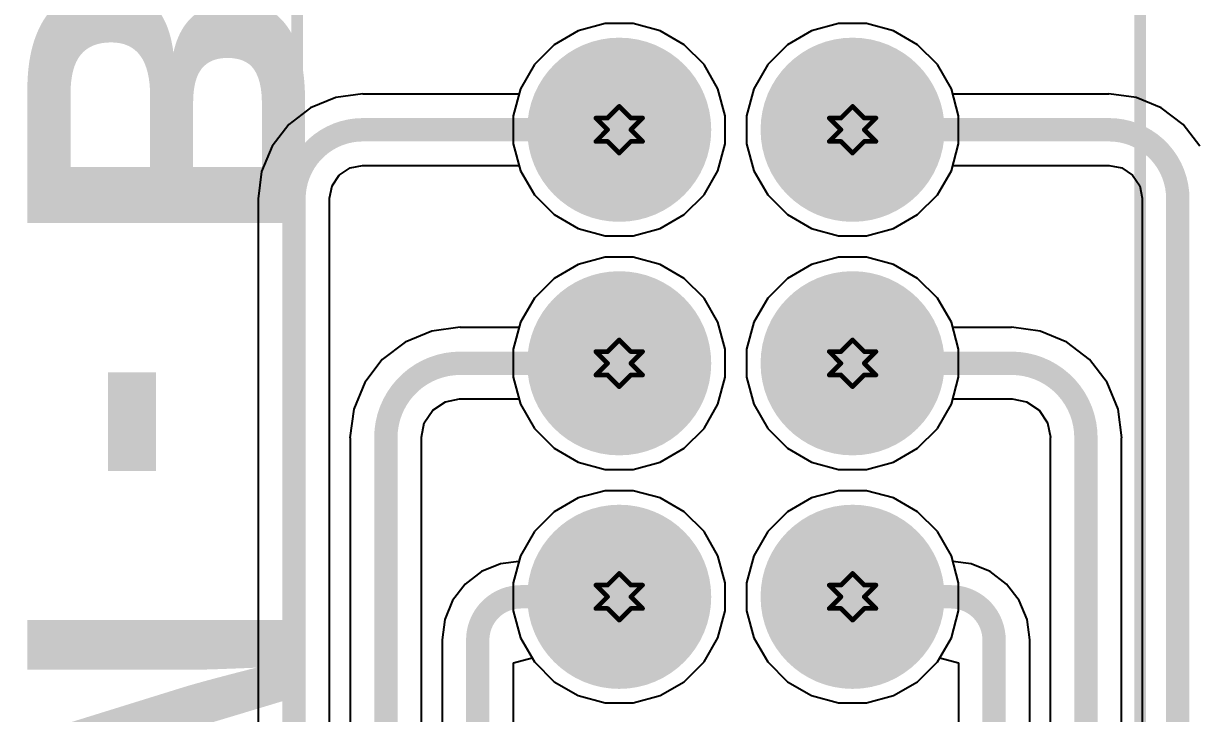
# Model space of a CAD drawing. Header units: inches. Extents: x -0.1 to 10.2, y 0 to 6.5.
# Drawn here: x 3.954 to 4.456, y 1.665 to 1.961 of the extents above; entities that cross this region are included whole.
import ezdxf

# ---------------------------------------------------------------- set-up
doc = ezdxf.new("R2010")
doc.units = ezdxf.units.IN
doc.header["$MEASUREMENT"] = 0
for name, color, linetype in [('Bottom Layer', 5, 'Continuous'), ('Bottom Overlay', 54, 'Continuous'), ('Bottom Solder', 6, 'Continuous'), ('Drill Drawing', 1, 'Continuous'), ('Multi-Layer', 9, 'Continuous'), ('Pad Holes', 156, 'Continuous'), ('Top Layer', 1, 'Continuous'), ('Top Solder', 216, 'Continuous')]:
    doc.layers.add(name, color=color, linetype=linetype)
doc.styles.add('Arial_Bold', font='', dxfattribs={"height": 0.2})
doc.styles.get('Arial_Bold').set_extended_font_data('Arial', bold=True)

# ---------------------------------------------------------------- blocks, each defined once
blk = doc.blocks.new('X9555WV_2_12_6TV01_B_53')
at = {"layer": 'Bottom Layer'}
h = blk.add_hatch(color=5, dxfattribs=at)
edge = h.paths.add_edge_path()
edge.add_arc((0.25, 0.05), 0.03543, 0, 360)
h = blk.add_hatch(color=5, dxfattribs=at)
edge = h.paths.add_edge_path()
edge.add_arc((0.35, 0.05), 0.03543, 0, 360)
h = blk.add_hatch(color=5, dxfattribs=at)
edge = h.paths.add_edge_path()
edge.add_arc((0.45, 0.05), 0.03543, 0, 360)
h = blk.add_hatch(color=5, dxfattribs=at)
edge = h.paths.add_edge_path()
edge.add_arc((0.25, -0.05), 0.03543, 0, 360)
h = blk.add_hatch(color=5, dxfattribs=at)
edge = h.paths.add_edge_path()
edge.add_arc((0.35, -0.05), 0.03543, 0, 360)
h = blk.add_hatch(color=5, dxfattribs=at)
edge = h.paths.add_edge_path()
edge.add_arc((0.45, -0.05), 0.03543, 0, 360)
at = {"layer": 'Bottom Solder'}
h = blk.add_hatch(color=6, dxfattribs=at)
edge = h.paths.add_edge_path()
edge.add_arc((0.25, 0.05), 0.03943, 0, 360)
h = blk.add_hatch(color=6, dxfattribs=at)
edge = h.paths.add_edge_path()
edge.add_arc((0.35, 0.05), 0.03943, 0, 360)
h = blk.add_hatch(color=6, dxfattribs=at)
edge = h.paths.add_edge_path()
edge.add_arc((0.45, 0.05), 0.03943, 0, 360)
h = blk.add_hatch(color=6, dxfattribs=at)
edge = h.paths.add_edge_path()
edge.add_arc((0.25, -0.05), 0.03943, 0, 360)
h = blk.add_hatch(color=6, dxfattribs=at)
edge = h.paths.add_edge_path()
edge.add_arc((0.35, -0.05), 0.03943, 0, 360)
h = blk.add_hatch(color=6, dxfattribs=at)
edge = h.paths.add_edge_path()
edge.add_arc((0.45, -0.05), 0.03943, 0, 360)
at = {"layer": 'Multi-Layer'}
h = blk.add_hatch(color=9, dxfattribs=at)
edge = h.paths.add_edge_path()
edge.add_arc((0.25, 0.05), 0.03543, 0, 360)
h = blk.add_hatch(color=9, dxfattribs=at)
edge = h.paths.add_edge_path()
edge.add_arc((0.35, 0.05), 0.03543, 0, 360)
h = blk.add_hatch(color=9, dxfattribs=at)
edge = h.paths.add_edge_path()
edge.add_arc((0.45, 0.05), 0.03543, 0, 360)
h = blk.add_hatch(color=9, dxfattribs=at)
edge = h.paths.add_edge_path()
edge.add_arc((0.25, -0.05), 0.03543, 0, 360)
h = blk.add_hatch(color=9, dxfattribs=at)
edge = h.paths.add_edge_path()
edge.add_arc((0.35, -0.05), 0.03543, 0, 360)
h = blk.add_hatch(color=9, dxfattribs=at)
edge = h.paths.add_edge_path()
edge.add_arc((0.45, -0.05), 0.03543, 0, 360)
at = {"layer": 'Pad Holes'}
h = blk.add_hatch(color=7, dxfattribs=at)
edge = h.paths.add_edge_path()
edge.add_arc((0.25, 0.05), 0.02165, 0, 360)
h = blk.add_hatch(color=7, dxfattribs=at)
edge = h.paths.add_edge_path()
edge.add_arc((0.35, 0.05), 0.02165, 0, 360)
h = blk.add_hatch(color=7, dxfattribs=at)
edge = h.paths.add_edge_path()
edge.add_arc((0.45, 0.05), 0.02165, 0, 360)
h = blk.add_hatch(color=7, dxfattribs=at)
edge = h.paths.add_edge_path()
edge.add_arc((0.25, -0.05), 0.02165, 0, 360)
h = blk.add_hatch(color=7, dxfattribs=at)
edge = h.paths.add_edge_path()
edge.add_arc((0.35, -0.05), 0.02165, 0, 360)
h = blk.add_hatch(color=7, dxfattribs=at)
edge = h.paths.add_edge_path()
edge.add_arc((0.45, -0.05), 0.02165, 0, 360)
at = {"layer": 'Top Layer'}
h = blk.add_hatch(color=1, dxfattribs=at)
edge = h.paths.add_edge_path()
edge.add_arc((0.25, 0.05), 0.03543, 0, 360)
h = blk.add_hatch(color=1, dxfattribs=at)
edge = h.paths.add_edge_path()
edge.add_arc((0.35, 0.05), 0.03543, 0, 360)
h = blk.add_hatch(color=1, dxfattribs=at)
edge = h.paths.add_edge_path()
edge.add_arc((0.45, 0.05), 0.03543, 0, 360)
h = blk.add_hatch(color=1, dxfattribs=at)
edge = h.paths.add_edge_path()
edge.add_arc((0.25, -0.05), 0.03543, 0, 360)
h = blk.add_hatch(color=1, dxfattribs=at)
edge = h.paths.add_edge_path()
edge.add_arc((0.35, -0.05), 0.03543, 0, 360)
h = blk.add_hatch(color=1, dxfattribs=at)
edge = h.paths.add_edge_path()
edge.add_arc((0.45, -0.05), 0.03543, 0, 360)
at = {"layer": 'Top Solder'}
h = blk.add_hatch(color=216, dxfattribs=at)
edge = h.paths.add_edge_path()
edge.add_arc((0.25, 0.05), 0.03943, 0, 360)
h = blk.add_hatch(color=216, dxfattribs=at)
edge = h.paths.add_edge_path()
edge.add_arc((0.35, 0.05), 0.03943, 0, 360)
h = blk.add_hatch(color=216, dxfattribs=at)
edge = h.paths.add_edge_path()
edge.add_arc((0.45, 0.05), 0.03943, 0, 360)
h = blk.add_hatch(color=216, dxfattribs=at)
edge = h.paths.add_edge_path()
edge.add_arc((0.25, -0.05), 0.03943, 0, 360)
h = blk.add_hatch(color=216, dxfattribs=at)
edge = h.paths.add_edge_path()
edge.add_arc((0.35, -0.05), 0.03943, 0, 360)
h = blk.add_hatch(color=216, dxfattribs=at)
edge = h.paths.add_edge_path()
edge.add_arc((0.45, -0.05), 0.03943, 0, 360)
at = {"layer": 'Bottom Overlay'}
for points in [[(0.755, 0.17323, 0.005, 0.005, 0), (-0.755, 0.17323, 0.005, 0.005, 0)], [(0.755, -0.188, 0.005, 0.005, 0), (-0.755, -0.188, 0.005, 0.005, 0)]]:
    blk.add_lwpolyline(points, format="xyseb", dxfattribs=at)

msp = doc.modelspace()

# ---------------------------------------------------------------- linework, layer by layer
at = {"layer": 'Bottom Layer'}
for p, q in [((4.19191, 1.95769), (4.18155, 1.95171)), ((4.20346, 1.96079), (4.19191, 1.95769)), ((4.21543, 1.96079), (4.20346, 1.96079)), ((4.22698, 1.95769), (4.21543, 1.96079)), ((4.23734, 1.95171), (4.22698, 1.95769)), ((4.29191, 1.95769), (4.28155, 1.95171)), ((4.30346, 1.96079), (4.29191, 1.95769)), ((4.31543, 1.96079), (4.30346, 1.96079)), ((4.32698, 1.95769), (4.31543, 1.96079)), ((4.33734, 1.95171), (4.32698, 1.95769)), ((4.18155, 1.95171), (4.17309, 1.94325)), ((4.2458, 1.94325), (4.23734, 1.95171)), ((4.28155, 1.95171), (4.27309, 1.94325)), ((4.3458, 1.94325), (4.33734, 1.95171)), ((4.17309, 1.94325), (4.16711, 1.93289)), ((4.25178, 1.93289), (4.2458, 1.94325)), ((4.27309, 1.94325), (4.26711, 1.93289)), ((4.35178, 1.93289), (4.3458, 1.94325)), ((4.16711, 1.93289), (4.16651, 1.93065)), ((4.25488, 1.92134), (4.25178, 1.93289)), ((4.26711, 1.93289), (4.26401, 1.92134)), ((4.35238, 1.93065), (4.35178, 1.93289)), ((4.08798, 1.92921), (4.07715, 1.92472)), ((4.09961, 1.93074), (4.08798, 1.92921)), ((4.09961, 1.93065), (4.09961, 1.93074)), ((4.16651, 1.93065), (4.09961, 1.93065)), ((4.09961, 1.93065), (4.09961, 1.93065)), ((4.41929, 1.93065), (4.35238, 1.93065)), ((4.43091, 1.92921), (4.41929, 1.93074)), ((4.41929, 1.93074), (4.41929, 1.93065)), ((4.41929, 1.93065), (4.41929, 1.93065)), ((4.44175, 1.92472), (4.43091, 1.92921)), ((4.07715, 1.92472), (4.06785, 1.91758)), ((4.45105, 1.91758), (4.44175, 1.92472)), ((4.06785, 1.91758), (4.06071, 1.90828)), ((4.25488, 1.90937), (4.25488, 1.92134)), ((4.26401, 1.92134), (4.26401, 1.90937)), ((4.45819, 1.90828), (4.45105, 1.91758)), ((4.06071, 1.90828), (4.05622, 1.89745)), ((4.25178, 1.89782), (4.25488, 1.90937)), ((4.26401, 1.90937), (4.26711, 1.89782)), ((4.05622, 1.89745), (4.05469, 1.88583)), ((4.08949, 1.89594), (4.09413, 1.89904)), ((4.09413, 1.89904), (4.09943, 1.90009)), ((4.09943, 1.90009), (4.09961, 1.90006)), ((4.09961, 1.90006), (4.16651, 1.90006)), ((4.16651, 1.90006), (4.16711, 1.89782)), ((4.16711, 1.89782), (4.17309, 1.88746)), ((4.2458, 1.88746), (4.25178, 1.89782)), ((4.26711, 1.89782), (4.27309, 1.88746)), ((4.3458, 1.88746), (4.35178, 1.89782)), ((4.35178, 1.89782), (4.35238, 1.90006)), ((4.35238, 1.90006), (4.41929, 1.90006)), ((4.41929, 1.90006), (4.41946, 1.90009)), ((4.41946, 1.90009), (4.42476, 1.89904)), ((4.42476, 1.89904), (4.4294, 1.89594)), ((4.08639, 1.8913), (4.08949, 1.89594)), ((4.4294, 1.89594), (4.4325, 1.8913)), ((4.08534, 1.886), (4.08639, 1.8913)), ((4.17309, 1.88746), (4.18155, 1.879)), ((4.23734, 1.879), (4.2458, 1.88746)), ((4.27309, 1.88746), (4.28155, 1.879)), ((4.33734, 1.879), (4.3458, 1.88746)), ((4.4325, 1.8913), (4.43356, 1.886)), ((4.05469, 1.88583), (4.05478, 1.88583)), ((4.05478, 1.88583), (4.05478, 1.29508)), ((4.08537, 1.88583), (4.08534, 1.886)), ((4.08537, 1.38513), (4.08537, 1.88583)), ((4.43356, 1.886), (4.43352, 1.88583)), ((4.43352, 1.88583), (4.43352, 1.34576)), ((4.18155, 1.879), (4.19191, 1.87302)), ((4.22698, 1.87302), (4.23734, 1.879)), ((4.28155, 1.879), (4.29191, 1.87302)), ((4.32698, 1.87302), (4.33734, 1.879)), ((4.19191, 1.87302), (4.20346, 1.86992)), ((4.21543, 1.86992), (4.22698, 1.87302)), ((4.29191, 1.87302), (4.30346, 1.86992)), ((4.31543, 1.86992), (4.32698, 1.87302)), ((4.20346, 1.86992), (4.21543, 1.86992)), ((4.30346, 1.86992), (4.31543, 1.86992)), ((4.19191, 1.85769), (4.18155, 1.85171)), ((4.20346, 1.86079), (4.19191, 1.85769)), ((4.21543, 1.86079), (4.20346, 1.86079)), ((4.22698, 1.85769), (4.21543, 1.86079)), ((4.23734, 1.85171), (4.22698, 1.85769)), ((4.29191, 1.85769), (4.28155, 1.85171)), ((4.30346, 1.86079), (4.29191, 1.85769)), ((4.31543, 1.86079), (4.30346, 1.86079)), ((4.32698, 1.85769), (4.31543, 1.86079)), ((4.33734, 1.85171), (4.32698, 1.85769)), ((4.18155, 1.85171), (4.17309, 1.84325)), ((4.2458, 1.84325), (4.23734, 1.85171)), ((4.28155, 1.85171), (4.27309, 1.84325)), ((4.3458, 1.84325), (4.33734, 1.85171)), ((4.17309, 1.84325), (4.16711, 1.83289)), ((4.25178, 1.83289), (4.2458, 1.84325)), ((4.27309, 1.84325), (4.26711, 1.83289)), ((4.35178, 1.83289), (4.3458, 1.84325)), ((4.16711, 1.83289), (4.16651, 1.83065)), ((4.25488, 1.82134), (4.25178, 1.83289)), ((4.26711, 1.83289), (4.26401, 1.82134)), ((4.35238, 1.83065), (4.35178, 1.83289)), ((4.1291, 1.82915), (4.11769, 1.82442)), ((4.14134, 1.83076), (4.1291, 1.82915)), ((4.14134, 1.83065), (4.14134, 1.83076)), ((4.16651, 1.83065), (4.14134, 1.83065)), ((4.14134, 1.83065), (4.14134, 1.83065)), ((4.37756, 1.83065), (4.35238, 1.83065)), ((4.3898, 1.82915), (4.37756, 1.83076)), ((4.37756, 1.83076), (4.37756, 1.83065)), ((4.37756, 1.83065), (4.37756, 1.83065)), ((4.40121, 1.82442), (4.3898, 1.82915)), ((4.11769, 1.82442), (4.1079, 1.81691)), ((4.411, 1.81691), (4.40121, 1.82442)), ((4.1079, 1.81691), (4.10038, 1.80711)), ((4.25488, 1.80937), (4.25488, 1.82134)), ((4.26401, 1.82134), (4.26401, 1.80937)), ((4.41852, 1.80711), (4.411, 1.81691)), ((4.10038, 1.80711), (4.09566, 1.79571)), ((4.25178, 1.79782), (4.25488, 1.80937)), ((4.26401, 1.80937), (4.26711, 1.79782)), ((4.42324, 1.79571), (4.41852, 1.80711)), ((4.12952, 1.79528), (4.13494, 1.7989)), ((4.13494, 1.7989), (4.14105, 1.80012)), ((4.14105, 1.80012), (4.14134, 1.80006)), ((4.14134, 1.80006), (4.16651, 1.80006)), ((4.16651, 1.80006), (4.16711, 1.79782)), ((4.16711, 1.79782), (4.17309, 1.78746)), ((4.2458, 1.78746), (4.25178, 1.79782)), ((4.26711, 1.79782), (4.27309, 1.78746)), ((4.3458, 1.78746), (4.35178, 1.79782)), ((4.35178, 1.79782), (4.35238, 1.80006)), ((4.35238, 1.80006), (4.37756, 1.80006)), ((4.37756, 1.80006), (4.37785, 1.80012)), ((4.37785, 1.80012), (4.38395, 1.7989)), ((4.38395, 1.7989), (4.38938, 1.79528)), ((4.09566, 1.79571), (4.09404, 1.78346)), ((4.1259, 1.78986), (4.12952, 1.79528)), ((4.38938, 1.79528), (4.393, 1.78986)), ((4.42485, 1.78346), (4.42324, 1.79571)), ((4.12468, 1.78375), (4.1259, 1.78986)), ((4.17309, 1.78746), (4.18155, 1.779)), ((4.23734, 1.779), (4.2458, 1.78746)), ((4.27309, 1.78746), (4.28155, 1.779)), ((4.33734, 1.779), (4.3458, 1.78746)), ((4.393, 1.78986), (4.39421, 1.78375)), ((4.09404, 1.78346), (4.09415, 1.78346)), ((4.09415, 1.78346), (4.09415, 1.38137)), ((4.12474, 1.78346), (4.12468, 1.78375)), ((4.12474, 1.46387), (4.12474, 1.78346)), ((4.39421, 1.78375), (4.39415, 1.78346)), ((4.39415, 1.78346), (4.39415, 1.4245)), ((4.42474, 1.342), (4.42474, 1.78346)), ((4.42474, 1.78346), (4.42485, 1.78346)), ((4.18155, 1.779), (4.19191, 1.77302)), ((4.22698, 1.77302), (4.23734, 1.779)), ((4.28155, 1.779), (4.29191, 1.77302)), ((4.32698, 1.77302), (4.33734, 1.779)), ((4.19191, 1.77302), (4.20346, 1.76992)), ((4.21543, 1.76992), (4.22698, 1.77302)), ((4.29191, 1.77302), (4.30346, 1.76992)), ((4.31543, 1.76992), (4.32698, 1.77302)), ((4.20346, 1.76992), (4.21543, 1.76992)), ((4.30346, 1.76992), (4.31543, 1.76992)), ((4.19191, 1.75769), (4.18155, 1.75171)), ((4.20346, 1.76079), (4.19191, 1.75769)), ((4.21543, 1.76079), (4.20346, 1.76079)), ((4.22698, 1.75769), (4.21543, 1.76079)), ((4.23734, 1.75171), (4.22698, 1.75769)), ((4.29191, 1.75769), (4.28155, 1.75171)), ((4.30346, 1.76079), (4.29191, 1.75769)), ((4.31543, 1.76079), (4.30346, 1.76079)), ((4.32698, 1.75769), (4.31543, 1.76079)), ((4.33734, 1.75171), (4.32698, 1.75769)), ((4.18155, 1.75171), (4.17309, 1.74325)), ((4.2458, 1.74325), (4.23734, 1.75171)), ((4.28155, 1.75171), (4.27309, 1.74325)), ((4.3458, 1.74325), (4.33734, 1.75171)), ((4.17309, 1.74325), (4.16711, 1.73289)), ((4.25178, 1.73289), (4.2458, 1.74325)), ((4.27309, 1.74325), (4.26711, 1.73289)), ((4.35178, 1.73289), (4.3458, 1.74325)), ((4.16711, 1.73289), (4.16648, 1.73053)), ((4.25488, 1.72134), (4.25178, 1.73289)), ((4.26711, 1.73289), (4.26401, 1.72134)), ((4.35241, 1.73053), (4.35178, 1.73289)), ((4.15858, 1.72949), (4.15043, 1.72612)), ((4.16648, 1.73053), (4.15858, 1.72949)), ((4.36032, 1.72949), (4.35241, 1.73053)), ((4.36847, 1.72612), (4.36032, 1.72949)), ((4.15043, 1.72612), (4.14343, 1.72075)), ((4.37547, 1.72075), (4.36847, 1.72612)), ((4.14343, 1.72075), (4.13806, 1.71375)), ((4.25488, 1.70937), (4.25488, 1.72134)), ((4.26401, 1.72134), (4.26401, 1.70937)), ((4.38084, 1.71375), (4.37547, 1.72075)), ((4.13806, 1.71375), (4.13468, 1.7056)), ((4.38422, 1.7056), (4.38084, 1.71375)), ((4.25178, 1.69782), (4.25488, 1.70937)), ((4.26401, 1.70937), (4.26711, 1.69782)), ((4.13468, 1.7056), (4.13354, 1.69692)), ((4.38536, 1.69692), (4.38422, 1.7056)), ((4.13354, 1.69692), (4.13352, 1.69685)), ((4.13352, 1.69685), (4.13352, 1.69685)), ((4.13352, 1.69685), (4.13352, 1.69685)), ((4.13352, 1.69685), (4.13352, 1.46011)), ((4.2458, 1.68746), (4.25178, 1.69782)), ((4.26711, 1.69782), (4.27309, 1.68746)), ((4.38537, 1.69685), (4.38536, 1.69692)), ((4.38537, 1.42074), (4.38537, 1.69685)), ((4.38537, 1.69685), (4.38537, 1.69685)), ((4.38537, 1.69685), (4.38537, 1.69685)), ((4.16411, 1.68701), (4.17211, 1.68915)), ((4.16411, 1.6437), (4.16411, 1.68701)), ((4.17211, 1.68915), (4.17309, 1.68746)), ((4.17309, 1.68746), (4.18155, 1.679)), ((4.23734, 1.679), (4.2458, 1.68746)), ((4.27309, 1.68746), (4.28155, 1.679)), ((4.33734, 1.679), (4.3458, 1.68746)), ((4.3458, 1.68746), (4.34678, 1.68916)), ((4.34678, 1.68916), (4.35478, 1.68702)), ((4.35478, 1.68702), (4.35478, 1.64369)), ((4.18155, 1.679), (4.19191, 1.67302)), ((4.22698, 1.67302), (4.23734, 1.679)), ((4.28155, 1.679), (4.29191, 1.67302)), ((4.32698, 1.67302), (4.33734, 1.679)), ((4.19191, 1.67302), (4.20346, 1.66992)), ((4.21543, 1.66992), (4.22698, 1.67302)), ((4.29191, 1.67302), (4.30346, 1.66992)), ((4.31543, 1.66992), (4.32698, 1.67302)), ((4.20346, 1.66992), (4.21543, 1.66992)), ((4.30346, 1.66992), (4.31543, 1.66992))]:
    msp.add_line(p, q, dxfattribs=at)
for points in [[(4.07008, 1.88583, 0.01, 0.01, -0.414214), (4.09961, 1.91535, 0.01, 0.01, 0)], [(4.09961, 1.91535, 0.01, 0.01, 0), (4.20945, 1.91535, 0.01, 0.01, 0)], [(4.30945, 1.91535, 0.01, 0.01, 0), (4.41929, 1.91535, 0.01, 0.01, 0)], [(4.41929, 1.91535, 0.01, 0.01, -0.414214), (4.44882, 1.88583, 0.01, 0.01, 0)], [(4.07008, 1.27953, 0.01, 0.01, 0), (4.07008, 1.88583, 0.01, 0.01, 0)], [(4.44882, 1.24016, 0.01, 0.01, 0), (4.44882, 1.88583, 0.01, 0.01, 0)], [(4.10945, 1.78346, 0.01, 0.01, -0.414214), (4.14134, 1.81535, 0.01, 0.01, 0)], [(4.14134, 1.81535, 0.01, 0.01, 0), (4.20945, 1.81535, 0.01, 0.01, 0)], [(4.30945, 1.81535, 0.01, 0.01, 0), (4.37756, 1.81535, 0.01, 0.01, 0)], [(4.37756, 1.81535, 0.01, 0.01, -0.414214), (4.40945, 1.78346, 0.01, 0.01, 0)], [(4.10945, 1.35827, 0.01, 0.01, 0), (4.10945, 1.78346, 0.01, 0.01, 0)], [(4.40945, 1.3189, 0.01, 0.01, 0), (4.40945, 1.78346, 0.01, 0.01, 0)], [(4.14882, 1.69685, 0.01, 0.01, -0.414214), (4.16732, 1.71535, 0.01, 0.01, 0)], [(4.16732, 1.71535, 0.01, 0.01, 0), (4.20945, 1.71535, 0.01, 0.01, 0)], [(4.30945, 1.71535, 0.01, 0.01, 0), (4.35157, 1.71535, 0.01, 0.01, 0)], [(4.35157, 1.71535, 0.01, 0.01, -0.414214), (4.37008, 1.69685, 0.01, 0.01, 0)], [(4.14882, 1.43701, 0.01, 0.01, 0), (4.14882, 1.69685, 0.01, 0.01, 0)], [(4.37008, 1.39764, 0.01, 0.01, 0), (4.37008, 1.69685, 0.01, 0.01, 0)]]:
    msp.add_lwpolyline(points, format="xyseb", dxfattribs=at)
for points in [[(4.09711, 1.91535, 0.005, 0.005, 1), (4.10211, 1.91535, 0.005, 0.005, 1)], [(4.09711, 1.91535, 0.005, 0.005, 1), (4.10211, 1.91535, 0.005, 0.005, 1)], [(4.20695, 1.91535, 0.005, 0.005, 1), (4.21195, 1.91535, 0.005, 0.005, 1)], [(4.30695, 1.91535, 0.005, 0.005, 1), (4.31195, 1.91535, 0.005, 0.005, 1)], [(4.41679, 1.91535, 0.005, 0.005, 1), (4.42179, 1.91535, 0.005, 0.005, 1)], [(4.41679, 1.91535, 0.005, 0.005, 1), (4.42179, 1.91535, 0.005, 0.005, 1)], [(4.06758, 1.88583, 0.005, 0.005, 1), (4.07258, 1.88583, 0.005, 0.005, 1)], [(4.06758, 1.88583, 0.005, 0.005, 1), (4.07258, 1.88583, 0.005, 0.005, 1)], [(4.44632, 1.88583, 0.005, 0.005, 1), (4.45132, 1.88583, 0.005, 0.005, 1)], [(4.44632, 1.88583, 0.005, 0.005, 1), (4.45132, 1.88583, 0.005, 0.005, 1)], [(4.13884, 1.81535, 0.005, 0.005, 1), (4.14384, 1.81535, 0.005, 0.005, 1)], [(4.13884, 1.81535, 0.005, 0.005, 1), (4.14384, 1.81535, 0.005, 0.005, 1)], [(4.20695, 1.81535, 0.005, 0.005, 1), (4.21195, 1.81535, 0.005, 0.005, 1)], [(4.30695, 1.81535, 0.005, 0.005, 1), (4.31195, 1.81535, 0.005, 0.005, 1)], [(4.37506, 1.81535, 0.005, 0.005, 1), (4.38006, 1.81535, 0.005, 0.005, 1)], [(4.37506, 1.81535, 0.005, 0.005, 1), (4.38006, 1.81535, 0.005, 0.005, 1)], [(4.10695, 1.78346, 0.005, 0.005, 1), (4.11195, 1.78346, 0.005, 0.005, 1)], [(4.10695, 1.78346, 0.005, 0.005, 1), (4.11195, 1.78346, 0.005, 0.005, 1)], [(4.40695, 1.78346, 0.005, 0.005, 1), (4.41195, 1.78346, 0.005, 0.005, 1)], [(4.40695, 1.78346, 0.005, 0.005, 1), (4.41195, 1.78346, 0.005, 0.005, 1)], [(4.16482, 1.71535, 0.005, 0.005, 1), (4.16982, 1.71535, 0.005, 0.005, 1)], [(4.16482, 1.71535, 0.005, 0.005, 1), (4.16982, 1.71535, 0.005, 0.005, 1)], [(4.20695, 1.71535, 0.005, 0.005, 1), (4.21195, 1.71535, 0.005, 0.005, 1)], [(4.30695, 1.71535, 0.005, 0.005, 1), (4.31195, 1.71535, 0.005, 0.005, 1)], [(4.34907, 1.71535, 0.005, 0.005, 1), (4.35407, 1.71535, 0.005, 0.005, 1)], [(4.34907, 1.71535, 0.005, 0.005, 1), (4.35407, 1.71535, 0.005, 0.005, 1)], [(4.14632, 1.69685, 0.005, 0.005, 1), (4.15132, 1.69685, 0.005, 0.005, 1)], [(4.14632, 1.69685, 0.005, 0.005, 1), (4.15132, 1.69685, 0.005, 0.005, 1)], [(4.36758, 1.69685, 0.005, 0.005, 1), (4.37258, 1.69685, 0.005, 0.005, 1)], [(4.36758, 1.69685, 0.005, 0.005, 1), (4.37258, 1.69685, 0.005, 0.005, 1)]]:
    msp.add_lwpolyline(points, format="xyseb", close=True, dxfattribs=at)
at = {"layer": 'Drill Drawing'}
for points in [[(4.20445, 1.92035, 0.002, 0.002, 0), (4.20945, 1.92535, 0.002, 0.002, 0)], [(4.20945, 1.92535, 0.002, 0.002, 0), (4.21445, 1.92035, 0.002, 0.002, 0)], [(4.30445, 1.92035, 0.002, 0.002, 0), (4.30945, 1.92535, 0.002, 0.002, 0)], [(4.30945, 1.92535, 0.002, 0.002, 0), (4.31445, 1.92035, 0.002, 0.002, 0)], [(4.19945, 1.92035, 0.002, 0.002, 0), (4.20445, 1.91535, 0.002, 0.002, 0)], [(4.19945, 1.92035, 0.002, 0.002, 0), (4.20445, 1.92035, 0.002, 0.002, 0)], [(4.21445, 1.92035, 0.002, 0.002, 0), (4.21945, 1.92035, 0.002, 0.002, 0)], [(4.21445, 1.91535, 0.002, 0.002, 0), (4.21945, 1.92035, 0.002, 0.002, 0)], [(4.29945, 1.92035, 0.002, 0.002, 0), (4.30445, 1.91535, 0.002, 0.002, 0)], [(4.29945, 1.92035, 0.002, 0.002, 0), (4.30445, 1.92035, 0.002, 0.002, 0)], [(4.31445, 1.92035, 0.002, 0.002, 0), (4.31945, 1.92035, 0.002, 0.002, 0)], [(4.31445, 1.91535, 0.002, 0.002, 0), (4.31945, 1.92035, 0.002, 0.002, 0)], [(4.19945, 1.91035, 0.002, 0.002, 0), (4.20445, 1.91535, 0.002, 0.002, 0)], [(4.21445, 1.91535, 0.002, 0.002, 0), (4.21945, 1.91035, 0.002, 0.002, 0)], [(4.29945, 1.91035, 0.002, 0.002, 0), (4.30445, 1.91535, 0.002, 0.002, 0)], [(4.31445, 1.91535, 0.002, 0.002, 0), (4.31945, 1.91035, 0.002, 0.002, 0)], [(4.19945, 1.91035, 0.002, 0.002, 0), (4.20445, 1.91035, 0.002, 0.002, 0)], [(4.20445, 1.91035, 0.002, 0.002, 0), (4.20945, 1.90535, 0.002, 0.002, 0)], [(4.20945, 1.90535, 0.002, 0.002, 0), (4.21445, 1.91035, 0.002, 0.002, 0)], [(4.21445, 1.91035, 0.002, 0.002, 0), (4.21945, 1.91035, 0.002, 0.002, 0)], [(4.29945, 1.91035, 0.002, 0.002, 0), (4.30445, 1.91035, 0.002, 0.002, 0)], [(4.30445, 1.91035, 0.002, 0.002, 0), (4.30945, 1.90535, 0.002, 0.002, 0)], [(4.30945, 1.90535, 0.002, 0.002, 0), (4.31445, 1.91035, 0.002, 0.002, 0)], [(4.31445, 1.91035, 0.002, 0.002, 0), (4.31945, 1.91035, 0.002, 0.002, 0)], [(4.20445, 1.82035, 0.002, 0.002, 0), (4.20945, 1.82535, 0.002, 0.002, 0)], [(4.20945, 1.82535, 0.002, 0.002, 0), (4.21445, 1.82035, 0.002, 0.002, 0)], [(4.30445, 1.82035, 0.002, 0.002, 0), (4.30945, 1.82535, 0.002, 0.002, 0)], [(4.30945, 1.82535, 0.002, 0.002, 0), (4.31445, 1.82035, 0.002, 0.002, 0)], [(4.19945, 1.82035, 0.002, 0.002, 0), (4.20445, 1.81535, 0.002, 0.002, 0)], [(4.19945, 1.82035, 0.002, 0.002, 0), (4.20445, 1.82035, 0.002, 0.002, 0)], [(4.21445, 1.82035, 0.002, 0.002, 0), (4.21945, 1.82035, 0.002, 0.002, 0)], [(4.21445, 1.81535, 0.002, 0.002, 0), (4.21945, 1.82035, 0.002, 0.002, 0)], [(4.29945, 1.82035, 0.002, 0.002, 0), (4.30445, 1.81535, 0.002, 0.002, 0)], [(4.29945, 1.82035, 0.002, 0.002, 0), (4.30445, 1.82035, 0.002, 0.002, 0)], [(4.31445, 1.82035, 0.002, 0.002, 0), (4.31945, 1.82035, 0.002, 0.002, 0)], [(4.31445, 1.81535, 0.002, 0.002, 0), (4.31945, 1.82035, 0.002, 0.002, 0)], [(4.19945, 1.81035, 0.002, 0.002, 0), (4.20445, 1.81535, 0.002, 0.002, 0)], [(4.21445, 1.81535, 0.002, 0.002, 0), (4.21945, 1.81035, 0.002, 0.002, 0)], [(4.29945, 1.81035, 0.002, 0.002, 0), (4.30445, 1.81535, 0.002, 0.002, 0)], [(4.31445, 1.81535, 0.002, 0.002, 0), (4.31945, 1.81035, 0.002, 0.002, 0)], [(4.19945, 1.81035, 0.002, 0.002, 0), (4.20445, 1.81035, 0.002, 0.002, 0)], [(4.20445, 1.81035, 0.002, 0.002, 0), (4.20945, 1.80535, 0.002, 0.002, 0)], [(4.20945, 1.80535, 0.002, 0.002, 0), (4.21445, 1.81035, 0.002, 0.002, 0)], [(4.21445, 1.81035, 0.002, 0.002, 0), (4.21945, 1.81035, 0.002, 0.002, 0)], [(4.29945, 1.81035, 0.002, 0.002, 0), (4.30445, 1.81035, 0.002, 0.002, 0)], [(4.30445, 1.81035, 0.002, 0.002, 0), (4.30945, 1.80535, 0.002, 0.002, 0)], [(4.30945, 1.80535, 0.002, 0.002, 0), (4.31445, 1.81035, 0.002, 0.002, 0)], [(4.31445, 1.81035, 0.002, 0.002, 0), (4.31945, 1.81035, 0.002, 0.002, 0)], [(4.20445, 1.72035, 0.002, 0.002, 0), (4.20945, 1.72535, 0.002, 0.002, 0)], [(4.20945, 1.72535, 0.002, 0.002, 0), (4.21445, 1.72035, 0.002, 0.002, 0)], [(4.30445, 1.72035, 0.002, 0.002, 0), (4.30945, 1.72535, 0.002, 0.002, 0)], [(4.30945, 1.72535, 0.002, 0.002, 0), (4.31445, 1.72035, 0.002, 0.002, 0)], [(4.19945, 1.72035, 0.002, 0.002, 0), (4.20445, 1.71535, 0.002, 0.002, 0)], [(4.19945, 1.72035, 0.002, 0.002, 0), (4.20445, 1.72035, 0.002, 0.002, 0)], [(4.21445, 1.72035, 0.002, 0.002, 0), (4.21945, 1.72035, 0.002, 0.002, 0)], [(4.21445, 1.71535, 0.002, 0.002, 0), (4.21945, 1.72035, 0.002, 0.002, 0)], [(4.29945, 1.72035, 0.002, 0.002, 0), (4.30445, 1.71535, 0.002, 0.002, 0)], [(4.29945, 1.72035, 0.002, 0.002, 0), (4.30445, 1.72035, 0.002, 0.002, 0)], [(4.31445, 1.72035, 0.002, 0.002, 0), (4.31945, 1.72035, 0.002, 0.002, 0)], [(4.31445, 1.71535, 0.002, 0.002, 0), (4.31945, 1.72035, 0.002, 0.002, 0)], [(4.19945, 1.71035, 0.002, 0.002, 0), (4.20445, 1.71535, 0.002, 0.002, 0)], [(4.19945, 1.71035, 0.002, 0.002, 0), (4.20445, 1.71035, 0.002, 0.002, 0)], [(4.20445, 1.71035, 0.002, 0.002, 0), (4.20945, 1.70535, 0.002, 0.002, 0)], [(4.20945, 1.70535, 0.002, 0.002, 0), (4.21445, 1.71035, 0.002, 0.002, 0)], [(4.21445, 1.71535, 0.002, 0.002, 0), (4.21945, 1.71035, 0.002, 0.002, 0)], [(4.21445, 1.71035, 0.002, 0.002, 0), (4.21945, 1.71035, 0.002, 0.002, 0)], [(4.29945, 1.71035, 0.002, 0.002, 0), (4.30445, 1.71535, 0.002, 0.002, 0)], [(4.29945, 1.71035, 0.002, 0.002, 0), (4.30445, 1.71035, 0.002, 0.002, 0)], [(4.30445, 1.71035, 0.002, 0.002, 0), (4.30945, 1.70535, 0.002, 0.002, 0)], [(4.30945, 1.70535, 0.002, 0.002, 0), (4.31445, 1.71035, 0.002, 0.002, 0)], [(4.31445, 1.71535, 0.002, 0.002, 0), (4.31945, 1.71035, 0.002, 0.002, 0)], [(4.31445, 1.71035, 0.002, 0.002, 0), (4.31945, 1.71035, 0.002, 0.002, 0)]]:
    msp.add_lwpolyline(points, format="xyseb", dxfattribs=at)
for points in [[(4.20895, 1.92535, 0.001, 0.001, 1), (4.20995, 1.92535, 0.001, 0.001, 1)], [(4.20895, 1.92535, 0.001, 0.001, 1), (4.20995, 1.92535, 0.001, 0.001, 1)], [(4.30895, 1.92535, 0.001, 0.001, 1), (4.30995, 1.92535, 0.001, 0.001, 1)], [(4.30895, 1.92535, 0.001, 0.001, 1), (4.30995, 1.92535, 0.001, 0.001, 1)], [(4.19895, 1.92035, 0.001, 0.001, 1), (4.19995, 1.92035, 0.001, 0.001, 1)], [(4.19895, 1.92035, 0.001, 0.001, 1), (4.19995, 1.92035, 0.001, 0.001, 1)], [(4.20395, 1.92035, 0.001, 0.001, 1), (4.20495, 1.92035, 0.001, 0.001, 1)], [(4.20395, 1.92035, 0.001, 0.001, 1), (4.20495, 1.92035, 0.001, 0.001, 1)], [(4.21395, 1.92035, 0.001, 0.001, 1), (4.21495, 1.92035, 0.001, 0.001, 1)], [(4.21395, 1.92035, 0.001, 0.001, 1), (4.21495, 1.92035, 0.001, 0.001, 1)], [(4.21895, 1.92035, 0.001, 0.001, 1), (4.21995, 1.92035, 0.001, 0.001, 1)], [(4.21895, 1.92035, 0.001, 0.001, 1), (4.21995, 1.92035, 0.001, 0.001, 1)], [(4.29895, 1.92035, 0.001, 0.001, 1), (4.29995, 1.92035, 0.001, 0.001, 1)], [(4.29895, 1.92035, 0.001, 0.001, 1), (4.29995, 1.92035, 0.001, 0.001, 1)], [(4.30395, 1.92035, 0.001, 0.001, 1), (4.30495, 1.92035, 0.001, 0.001, 1)], [(4.30395, 1.92035, 0.001, 0.001, 1), (4.30495, 1.92035, 0.001, 0.001, 1)], [(4.31395, 1.92035, 0.001, 0.001, 1), (4.31495, 1.92035, 0.001, 0.001, 1)], [(4.31395, 1.92035, 0.001, 0.001, 1), (4.31495, 1.92035, 0.001, 0.001, 1)], [(4.31895, 1.92035, 0.001, 0.001, 1), (4.31995, 1.92035, 0.001, 0.001, 1)], [(4.31895, 1.92035, 0.001, 0.001, 1), (4.31995, 1.92035, 0.001, 0.001, 1)], [(4.20395, 1.91535, 0.001, 0.001, 1), (4.20495, 1.91535, 0.001, 0.001, 1)], [(4.20395, 1.91535, 0.001, 0.001, 1), (4.20495, 1.91535, 0.001, 0.001, 1)], [(4.21395, 1.91535, 0.001, 0.001, 1), (4.21495, 1.91535, 0.001, 0.001, 1)], [(4.21395, 1.91535, 0.001, 0.001, 1), (4.21495, 1.91535, 0.001, 0.001, 1)], [(4.30395, 1.91535, 0.001, 0.001, 1), (4.30495, 1.91535, 0.001, 0.001, 1)], [(4.30395, 1.91535, 0.001, 0.001, 1), (4.30495, 1.91535, 0.001, 0.001, 1)], [(4.31395, 1.91535, 0.001, 0.001, 1), (4.31495, 1.91535, 0.001, 0.001, 1)], [(4.31395, 1.91535, 0.001, 0.001, 1), (4.31495, 1.91535, 0.001, 0.001, 1)], [(4.19895, 1.91035, 0.001, 0.001, 1), (4.19995, 1.91035, 0.001, 0.001, 1)], [(4.19895, 1.91035, 0.001, 0.001, 1), (4.19995, 1.91035, 0.001, 0.001, 1)], [(4.20395, 1.91035, 0.001, 0.001, 1), (4.20495, 1.91035, 0.001, 0.001, 1)], [(4.20395, 1.91035, 0.001, 0.001, 1), (4.20495, 1.91035, 0.001, 0.001, 1)], [(4.21395, 1.91035, 0.001, 0.001, 1), (4.21495, 1.91035, 0.001, 0.001, 1)], [(4.21395, 1.91035, 0.001, 0.001, 1), (4.21495, 1.91035, 0.001, 0.001, 1)], [(4.21895, 1.91035, 0.001, 0.001, 1), (4.21995, 1.91035, 0.001, 0.001, 1)], [(4.21895, 1.91035, 0.001, 0.001, 1), (4.21995, 1.91035, 0.001, 0.001, 1)], [(4.29895, 1.91035, 0.001, 0.001, 1), (4.29995, 1.91035, 0.001, 0.001, 1)], [(4.29895, 1.91035, 0.001, 0.001, 1), (4.29995, 1.91035, 0.001, 0.001, 1)], [(4.30395, 1.91035, 0.001, 0.001, 1), (4.30495, 1.91035, 0.001, 0.001, 1)], [(4.30395, 1.91035, 0.001, 0.001, 1), (4.30495, 1.91035, 0.001, 0.001, 1)], [(4.31395, 1.91035, 0.001, 0.001, 1), (4.31495, 1.91035, 0.001, 0.001, 1)], [(4.31395, 1.91035, 0.001, 0.001, 1), (4.31495, 1.91035, 0.001, 0.001, 1)], [(4.31895, 1.91035, 0.001, 0.001, 1), (4.31995, 1.91035, 0.001, 0.001, 1)], [(4.31895, 1.91035, 0.001, 0.001, 1), (4.31995, 1.91035, 0.001, 0.001, 1)], [(4.20895, 1.90535, 0.001, 0.001, 1), (4.20995, 1.90535, 0.001, 0.001, 1)], [(4.20895, 1.90535, 0.001, 0.001, 1), (4.20995, 1.90535, 0.001, 0.001, 1)], [(4.30895, 1.90535, 0.001, 0.001, 1), (4.30995, 1.90535, 0.001, 0.001, 1)], [(4.30895, 1.90535, 0.001, 0.001, 1), (4.30995, 1.90535, 0.001, 0.001, 1)], [(4.20895, 1.82535, 0.001, 0.001, 1), (4.20995, 1.82535, 0.001, 0.001, 1)], [(4.20895, 1.82535, 0.001, 0.001, 1), (4.20995, 1.82535, 0.001, 0.001, 1)], [(4.30895, 1.82535, 0.001, 0.001, 1), (4.30995, 1.82535, 0.001, 0.001, 1)], [(4.30895, 1.82535, 0.001, 0.001, 1), (4.30995, 1.82535, 0.001, 0.001, 1)], [(4.19895, 1.82035, 0.001, 0.001, 1), (4.19995, 1.82035, 0.001, 0.001, 1)], [(4.19895, 1.82035, 0.001, 0.001, 1), (4.19995, 1.82035, 0.001, 0.001, 1)], [(4.20395, 1.82035, 0.001, 0.001, 1), (4.20495, 1.82035, 0.001, 0.001, 1)], [(4.20395, 1.82035, 0.001, 0.001, 1), (4.20495, 1.82035, 0.001, 0.001, 1)], [(4.21395, 1.82035, 0.001, 0.001, 1), (4.21495, 1.82035, 0.001, 0.001, 1)], [(4.21395, 1.82035, 0.001, 0.001, 1), (4.21495, 1.82035, 0.001, 0.001, 1)], [(4.21895, 1.82035, 0.001, 0.001, 1), (4.21995, 1.82035, 0.001, 0.001, 1)], [(4.21895, 1.82035, 0.001, 0.001, 1), (4.21995, 1.82035, 0.001, 0.001, 1)], [(4.29895, 1.82035, 0.001, 0.001, 1), (4.29995, 1.82035, 0.001, 0.001, 1)], [(4.29895, 1.82035, 0.001, 0.001, 1), (4.29995, 1.82035, 0.001, 0.001, 1)], [(4.30395, 1.82035, 0.001, 0.001, 1), (4.30495, 1.82035, 0.001, 0.001, 1)], [(4.30395, 1.82035, 0.001, 0.001, 1), (4.30495, 1.82035, 0.001, 0.001, 1)], [(4.31395, 1.82035, 0.001, 0.001, 1), (4.31495, 1.82035, 0.001, 0.001, 1)], [(4.31395, 1.82035, 0.001, 0.001, 1), (4.31495, 1.82035, 0.001, 0.001, 1)], [(4.31895, 1.82035, 0.001, 0.001, 1), (4.31995, 1.82035, 0.001, 0.001, 1)], [(4.31895, 1.82035, 0.001, 0.001, 1), (4.31995, 1.82035, 0.001, 0.001, 1)], [(4.20395, 1.81535, 0.001, 0.001, 1), (4.20495, 1.81535, 0.001, 0.001, 1)], [(4.20395, 1.81535, 0.001, 0.001, 1), (4.20495, 1.81535, 0.001, 0.001, 1)], [(4.21395, 1.81535, 0.001, 0.001, 1), (4.21495, 1.81535, 0.001, 0.001, 1)], [(4.21395, 1.81535, 0.001, 0.001, 1), (4.21495, 1.81535, 0.001, 0.001, 1)], [(4.30395, 1.81535, 0.001, 0.001, 1), (4.30495, 1.81535, 0.001, 0.001, 1)], [(4.30395, 1.81535, 0.001, 0.001, 1), (4.30495, 1.81535, 0.001, 0.001, 1)], [(4.31395, 1.81535, 0.001, 0.001, 1), (4.31495, 1.81535, 0.001, 0.001, 1)], [(4.31395, 1.81535, 0.001, 0.001, 1), (4.31495, 1.81535, 0.001, 0.001, 1)], [(4.19895, 1.81035, 0.001, 0.001, 1), (4.19995, 1.81035, 0.001, 0.001, 1)], [(4.19895, 1.81035, 0.001, 0.001, 1), (4.19995, 1.81035, 0.001, 0.001, 1)], [(4.20395, 1.81035, 0.001, 0.001, 1), (4.20495, 1.81035, 0.001, 0.001, 1)], [(4.20395, 1.81035, 0.001, 0.001, 1), (4.20495, 1.81035, 0.001, 0.001, 1)], [(4.21395, 1.81035, 0.001, 0.001, 1), (4.21495, 1.81035, 0.001, 0.001, 1)], [(4.21395, 1.81035, 0.001, 0.001, 1), (4.21495, 1.81035, 0.001, 0.001, 1)], [(4.21895, 1.81035, 0.001, 0.001, 1), (4.21995, 1.81035, 0.001, 0.001, 1)], [(4.21895, 1.81035, 0.001, 0.001, 1), (4.21995, 1.81035, 0.001, 0.001, 1)], [(4.29895, 1.81035, 0.001, 0.001, 1), (4.29995, 1.81035, 0.001, 0.001, 1)], [(4.29895, 1.81035, 0.001, 0.001, 1), (4.29995, 1.81035, 0.001, 0.001, 1)], [(4.30395, 1.81035, 0.001, 0.001, 1), (4.30495, 1.81035, 0.001, 0.001, 1)], [(4.30395, 1.81035, 0.001, 0.001, 1), (4.30495, 1.81035, 0.001, 0.001, 1)], [(4.31395, 1.81035, 0.001, 0.001, 1), (4.31495, 1.81035, 0.001, 0.001, 1)], [(4.31395, 1.81035, 0.001, 0.001, 1), (4.31495, 1.81035, 0.001, 0.001, 1)], [(4.31895, 1.81035, 0.001, 0.001, 1), (4.31995, 1.81035, 0.001, 0.001, 1)], [(4.31895, 1.81035, 0.001, 0.001, 1), (4.31995, 1.81035, 0.001, 0.001, 1)], [(4.20895, 1.80535, 0.001, 0.001, 1), (4.20995, 1.80535, 0.001, 0.001, 1)], [(4.20895, 1.80535, 0.001, 0.001, 1), (4.20995, 1.80535, 0.001, 0.001, 1)], [(4.30895, 1.80535, 0.001, 0.001, 1), (4.30995, 1.80535, 0.001, 0.001, 1)], [(4.30895, 1.80535, 0.001, 0.001, 1), (4.30995, 1.80535, 0.001, 0.001, 1)], [(4.20895, 1.72535, 0.001, 0.001, 1), (4.20995, 1.72535, 0.001, 0.001, 1)], [(4.20895, 1.72535, 0.001, 0.001, 1), (4.20995, 1.72535, 0.001, 0.001, 1)], [(4.30895, 1.72535, 0.001, 0.001, 1), (4.30995, 1.72535, 0.001, 0.001, 1)], [(4.30895, 1.72535, 0.001, 0.001, 1), (4.30995, 1.72535, 0.001, 0.001, 1)], [(4.19895, 1.72035, 0.001, 0.001, 1), (4.19995, 1.72035, 0.001, 0.001, 1)], [(4.19895, 1.72035, 0.001, 0.001, 1), (4.19995, 1.72035, 0.001, 0.001, 1)], [(4.20395, 1.72035, 0.001, 0.001, 1), (4.20495, 1.72035, 0.001, 0.001, 1)], [(4.20395, 1.72035, 0.001, 0.001, 1), (4.20495, 1.72035, 0.001, 0.001, 1)], [(4.21395, 1.72035, 0.001, 0.001, 1), (4.21495, 1.72035, 0.001, 0.001, 1)], [(4.21395, 1.72035, 0.001, 0.001, 1), (4.21495, 1.72035, 0.001, 0.001, 1)], [(4.21895, 1.72035, 0.001, 0.001, 1), (4.21995, 1.72035, 0.001, 0.001, 1)], [(4.21895, 1.72035, 0.001, 0.001, 1), (4.21995, 1.72035, 0.001, 0.001, 1)], [(4.29895, 1.72035, 0.001, 0.001, 1), (4.29995, 1.72035, 0.001, 0.001, 1)], [(4.29895, 1.72035, 0.001, 0.001, 1), (4.29995, 1.72035, 0.001, 0.001, 1)], [(4.30395, 1.72035, 0.001, 0.001, 1), (4.30495, 1.72035, 0.001, 0.001, 1)], [(4.30395, 1.72035, 0.001, 0.001, 1), (4.30495, 1.72035, 0.001, 0.001, 1)], [(4.31395, 1.72035, 0.001, 0.001, 1), (4.31495, 1.72035, 0.001, 0.001, 1)], [(4.31395, 1.72035, 0.001, 0.001, 1), (4.31495, 1.72035, 0.001, 0.001, 1)], [(4.31895, 1.72035, 0.001, 0.001, 1), (4.31995, 1.72035, 0.001, 0.001, 1)], [(4.31895, 1.72035, 0.001, 0.001, 1), (4.31995, 1.72035, 0.001, 0.001, 1)], [(4.19895, 1.71035, 0.001, 0.001, 1), (4.19995, 1.71035, 0.001, 0.001, 1)], [(4.19895, 1.71035, 0.001, 0.001, 1), (4.19995, 1.71035, 0.001, 0.001, 1)], [(4.20395, 1.71535, 0.001, 0.001, 1), (4.20495, 1.71535, 0.001, 0.001, 1)], [(4.20395, 1.71535, 0.001, 0.001, 1), (4.20495, 1.71535, 0.001, 0.001, 1)], [(4.20395, 1.71035, 0.001, 0.001, 1), (4.20495, 1.71035, 0.001, 0.001, 1)], [(4.20395, 1.71035, 0.001, 0.001, 1), (4.20495, 1.71035, 0.001, 0.001, 1)], [(4.21395, 1.71535, 0.001, 0.001, 1), (4.21495, 1.71535, 0.001, 0.001, 1)], [(4.21395, 1.71535, 0.001, 0.001, 1), (4.21495, 1.71535, 0.001, 0.001, 1)], [(4.21395, 1.71035, 0.001, 0.001, 1), (4.21495, 1.71035, 0.001, 0.001, 1)], [(4.21395, 1.71035, 0.001, 0.001, 1), (4.21495, 1.71035, 0.001, 0.001, 1)], [(4.21895, 1.71035, 0.001, 0.001, 1), (4.21995, 1.71035, 0.001, 0.001, 1)], [(4.21895, 1.71035, 0.001, 0.001, 1), (4.21995, 1.71035, 0.001, 0.001, 1)], [(4.29895, 1.71035, 0.001, 0.001, 1), (4.29995, 1.71035, 0.001, 0.001, 1)], [(4.29895, 1.71035, 0.001, 0.001, 1), (4.29995, 1.71035, 0.001, 0.001, 1)], [(4.30395, 1.71535, 0.001, 0.001, 1), (4.30495, 1.71535, 0.001, 0.001, 1)], [(4.30395, 1.71535, 0.001, 0.001, 1), (4.30495, 1.71535, 0.001, 0.001, 1)], [(4.30395, 1.71035, 0.001, 0.001, 1), (4.30495, 1.71035, 0.001, 0.001, 1)], [(4.30395, 1.71035, 0.001, 0.001, 1), (4.30495, 1.71035, 0.001, 0.001, 1)], [(4.31395, 1.71535, 0.001, 0.001, 1), (4.31495, 1.71535, 0.001, 0.001, 1)], [(4.31395, 1.71535, 0.001, 0.001, 1), (4.31495, 1.71535, 0.001, 0.001, 1)], [(4.31395, 1.71035, 0.001, 0.001, 1), (4.31495, 1.71035, 0.001, 0.001, 1)], [(4.31395, 1.71035, 0.001, 0.001, 1), (4.31495, 1.71035, 0.001, 0.001, 1)], [(4.31895, 1.71035, 0.001, 0.001, 1), (4.31995, 1.71035, 0.001, 0.001, 1)], [(4.31895, 1.71035, 0.001, 0.001, 1), (4.31995, 1.71035, 0.001, 0.001, 1)], [(4.20895, 1.70535, 0.001, 0.001, 1), (4.20995, 1.70535, 0.001, 0.001, 1)], [(4.20895, 1.70535, 0.001, 0.001, 1), (4.20995, 1.70535, 0.001, 0.001, 1)], [(4.30895, 1.70535, 0.001, 0.001, 1), (4.30995, 1.70535, 0.001, 0.001, 1)], [(4.30895, 1.70535, 0.001, 0.001, 1), (4.30995, 1.70535, 0.001, 0.001, 1)]]:
    msp.add_lwpolyline(points, format="xyseb", close=True, dxfattribs=at)
at = {"layer": 'Top Layer'}
for p, q in [((4.19191, 1.95769), (4.18155, 1.95171)), ((4.20346, 1.96079), (4.19191, 1.95769)), ((4.21543, 1.96079), (4.20346, 1.96079)), ((4.22698, 1.95769), (4.21543, 1.96079)), ((4.23734, 1.95171), (4.22698, 1.95769)), ((4.29191, 1.95769), (4.28155, 1.95171)), ((4.30346, 1.96079), (4.29191, 1.95769)), ((4.31543, 1.96079), (4.30346, 1.96079)), ((4.32698, 1.95769), (4.31543, 1.96079)), ((4.33734, 1.95171), (4.32698, 1.95769)), ((4.18155, 1.95171), (4.17309, 1.94325)), ((4.2458, 1.94325), (4.23734, 1.95171)), ((4.28155, 1.95171), (4.27309, 1.94325)), ((4.3458, 1.94325), (4.33734, 1.95171)), ((4.17309, 1.94325), (4.16711, 1.93289)), ((4.25178, 1.93289), (4.2458, 1.94325)), ((4.27309, 1.94325), (4.26711, 1.93289)), ((4.35178, 1.93289), (4.3458, 1.94325)), ((4.16711, 1.93289), (4.16401, 1.92134)), ((4.25488, 1.92134), (4.25178, 1.93289)), ((4.26711, 1.93289), (4.26401, 1.92134)), ((4.35488, 1.92134), (4.35178, 1.93289)), ((4.16401, 1.92134), (4.16401, 1.90937)), ((4.25488, 1.90937), (4.25488, 1.92134)), ((4.26401, 1.92134), (4.26401, 1.90937)), ((4.35488, 1.90937), (4.35488, 1.92134)), ((4.16401, 1.90937), (4.16711, 1.89782)), ((4.25178, 1.89782), (4.25488, 1.90937)), ((4.26401, 1.90937), (4.26711, 1.89782)), ((4.35178, 1.89782), (4.35488, 1.90937)), ((4.16711, 1.89782), (4.17309, 1.88746)), ((4.2458, 1.88746), (4.25178, 1.89782)), ((4.26711, 1.89782), (4.27309, 1.88746)), ((4.3458, 1.88746), (4.35178, 1.89782)), ((4.17309, 1.88746), (4.18155, 1.879)), ((4.23734, 1.879), (4.2458, 1.88746)), ((4.27309, 1.88746), (4.28155, 1.879)), ((4.33734, 1.879), (4.3458, 1.88746)), ((4.18155, 1.879), (4.19191, 1.87302)), ((4.22698, 1.87302), (4.23734, 1.879)), ((4.28155, 1.879), (4.29191, 1.87302)), ((4.32698, 1.87302), (4.33734, 1.879)), ((4.19191, 1.87302), (4.20346, 1.86992)), ((4.21543, 1.86992), (4.22698, 1.87302)), ((4.29191, 1.87302), (4.30346, 1.86992)), ((4.31543, 1.86992), (4.32698, 1.87302)), ((4.20346, 1.86992), (4.21543, 1.86992)), ((4.30346, 1.86992), (4.31543, 1.86992)), ((4.19191, 1.85769), (4.18155, 1.85171)), ((4.20346, 1.86079), (4.19191, 1.85769)), ((4.21543, 1.86079), (4.20346, 1.86079)), ((4.22698, 1.85769), (4.21543, 1.86079)), ((4.23734, 1.85171), (4.22698, 1.85769)), ((4.29191, 1.85769), (4.28155, 1.85171)), ((4.30346, 1.86079), (4.29191, 1.85769)), ((4.31543, 1.86079), (4.30346, 1.86079)), ((4.32698, 1.85769), (4.31543, 1.86079)), ((4.33734, 1.85171), (4.32698, 1.85769)), ((4.18155, 1.85171), (4.17309, 1.84325)), ((4.2458, 1.84325), (4.23734, 1.85171)), ((4.28155, 1.85171), (4.27309, 1.84325)), ((4.3458, 1.84325), (4.33734, 1.85171)), ((4.17309, 1.84325), (4.16711, 1.83289)), ((4.25178, 1.83289), (4.2458, 1.84325)), ((4.27309, 1.84325), (4.26711, 1.83289)), ((4.35178, 1.83289), (4.3458, 1.84325)), ((4.16711, 1.83289), (4.16401, 1.82134)), ((4.25488, 1.82134), (4.25178, 1.83289)), ((4.26711, 1.83289), (4.26401, 1.82134)), ((4.35488, 1.82134), (4.35178, 1.83289)), ((4.16401, 1.82134), (4.16401, 1.80937)), ((4.25488, 1.80937), (4.25488, 1.82134)), ((4.26401, 1.82134), (4.26401, 1.80937)), ((4.35488, 1.80937), (4.35488, 1.82134)), ((4.16401, 1.80937), (4.16711, 1.79782)), ((4.25178, 1.79782), (4.25488, 1.80937)), ((4.26401, 1.80937), (4.26711, 1.79782)), ((4.35178, 1.79782), (4.35488, 1.80937)), ((4.16711, 1.79782), (4.17309, 1.78746)), ((4.2458, 1.78746), (4.25178, 1.79782)), ((4.26711, 1.79782), (4.27309, 1.78746)), ((4.3458, 1.78746), (4.35178, 1.79782)), ((4.17309, 1.78746), (4.18155, 1.779)), ((4.23734, 1.779), (4.2458, 1.78746)), ((4.27309, 1.78746), (4.28155, 1.779)), ((4.33734, 1.779), (4.3458, 1.78746)), ((4.18155, 1.779), (4.19191, 1.77302)), ((4.22698, 1.77302), (4.23734, 1.779)), ((4.28155, 1.779), (4.29191, 1.77302)), ((4.32698, 1.77302), (4.33734, 1.779)), ((4.19191, 1.77302), (4.20346, 1.76992)), ((4.21543, 1.76992), (4.22698, 1.77302)), ((4.29191, 1.77302), (4.30346, 1.76992)), ((4.31543, 1.76992), (4.32698, 1.77302)), ((4.20346, 1.76992), (4.21543, 1.76992)), ((4.30346, 1.76992), (4.31543, 1.76992)), ((4.19191, 1.75769), (4.18155, 1.75171)), ((4.20346, 1.76079), (4.19191, 1.75769)), ((4.21543, 1.76079), (4.20346, 1.76079)), ((4.22698, 1.75769), (4.21543, 1.76079)), ((4.23734, 1.75171), (4.22698, 1.75769)), ((4.29191, 1.75769), (4.28155, 1.75171)), ((4.30346, 1.76079), (4.29191, 1.75769)), ((4.31543, 1.76079), (4.30346, 1.76079)), ((4.32698, 1.75769), (4.31543, 1.76079)), ((4.33734, 1.75171), (4.32698, 1.75769)), ((4.18155, 1.75171), (4.17309, 1.74325)), ((4.2458, 1.74325), (4.23734, 1.75171)), ((4.28155, 1.75171), (4.27309, 1.74325)), ((4.3458, 1.74325), (4.33734, 1.75171)), ((4.17309, 1.74325), (4.16711, 1.73289)), ((4.25178, 1.73289), (4.2458, 1.74325)), ((4.27309, 1.74325), (4.26711, 1.73289)), ((4.35178, 1.73289), (4.3458, 1.74325)), ((4.16711, 1.73289), (4.16401, 1.72134)), ((4.25488, 1.72134), (4.25178, 1.73289)), ((4.26711, 1.73289), (4.26401, 1.72134)), ((4.35488, 1.72134), (4.35178, 1.73289)), ((4.16401, 1.72134), (4.16401, 1.70937)), ((4.25488, 1.70937), (4.25488, 1.72134)), ((4.26401, 1.72134), (4.26401, 1.70937)), ((4.35488, 1.70937), (4.35488, 1.72134)), ((4.16401, 1.70937), (4.16711, 1.69782)), ((4.25178, 1.69782), (4.25488, 1.70937)), ((4.26401, 1.70937), (4.26711, 1.69782)), ((4.35178, 1.69782), (4.35488, 1.70937)), ((4.16711, 1.69782), (4.17309, 1.68746)), ((4.2458, 1.68746), (4.25178, 1.69782)), ((4.26711, 1.69782), (4.27309, 1.68746)), ((4.3458, 1.68746), (4.35178, 1.69782)), ((4.17309, 1.68746), (4.18155, 1.679)), ((4.23734, 1.679), (4.2458, 1.68746)), ((4.27309, 1.68746), (4.28155, 1.679)), ((4.33734, 1.679), (4.3458, 1.68746)), ((4.18155, 1.679), (4.19191, 1.67302)), ((4.22698, 1.67302), (4.23734, 1.679)), ((4.28155, 1.679), (4.29191, 1.67302)), ((4.32698, 1.67302), (4.33734, 1.679)), ((4.19191, 1.67302), (4.20346, 1.66992)), ((4.21543, 1.66992), (4.22698, 1.67302)), ((4.29191, 1.67302), (4.30346, 1.66992)), ((4.31543, 1.66992), (4.32698, 1.67302)), ((4.20346, 1.66992), (4.21543, 1.66992)), ((4.30346, 1.66992), (4.31543, 1.66992))]:
    msp.add_line(p, q, dxfattribs=at)

# ---------------------------------------------------------------- block references
at = {"rotation": 270}
msp.add_blockref('X9555WV_2_12_6TV01_B_53', (4.25945, 2.16535), dxfattribs=at)

# ---------------------------------------------------------------- texts
at = {"layer": 'Bottom Overlay', "style": 'Arial_Bold', "text_generation_flag": 2}
msp.add_text('CIM - BOARD NO.4', height=0.119, rotation=270, dxfattribs=at).set_placement((3.95583, 1.41188))

doc.saveas('drawing.dxf')
